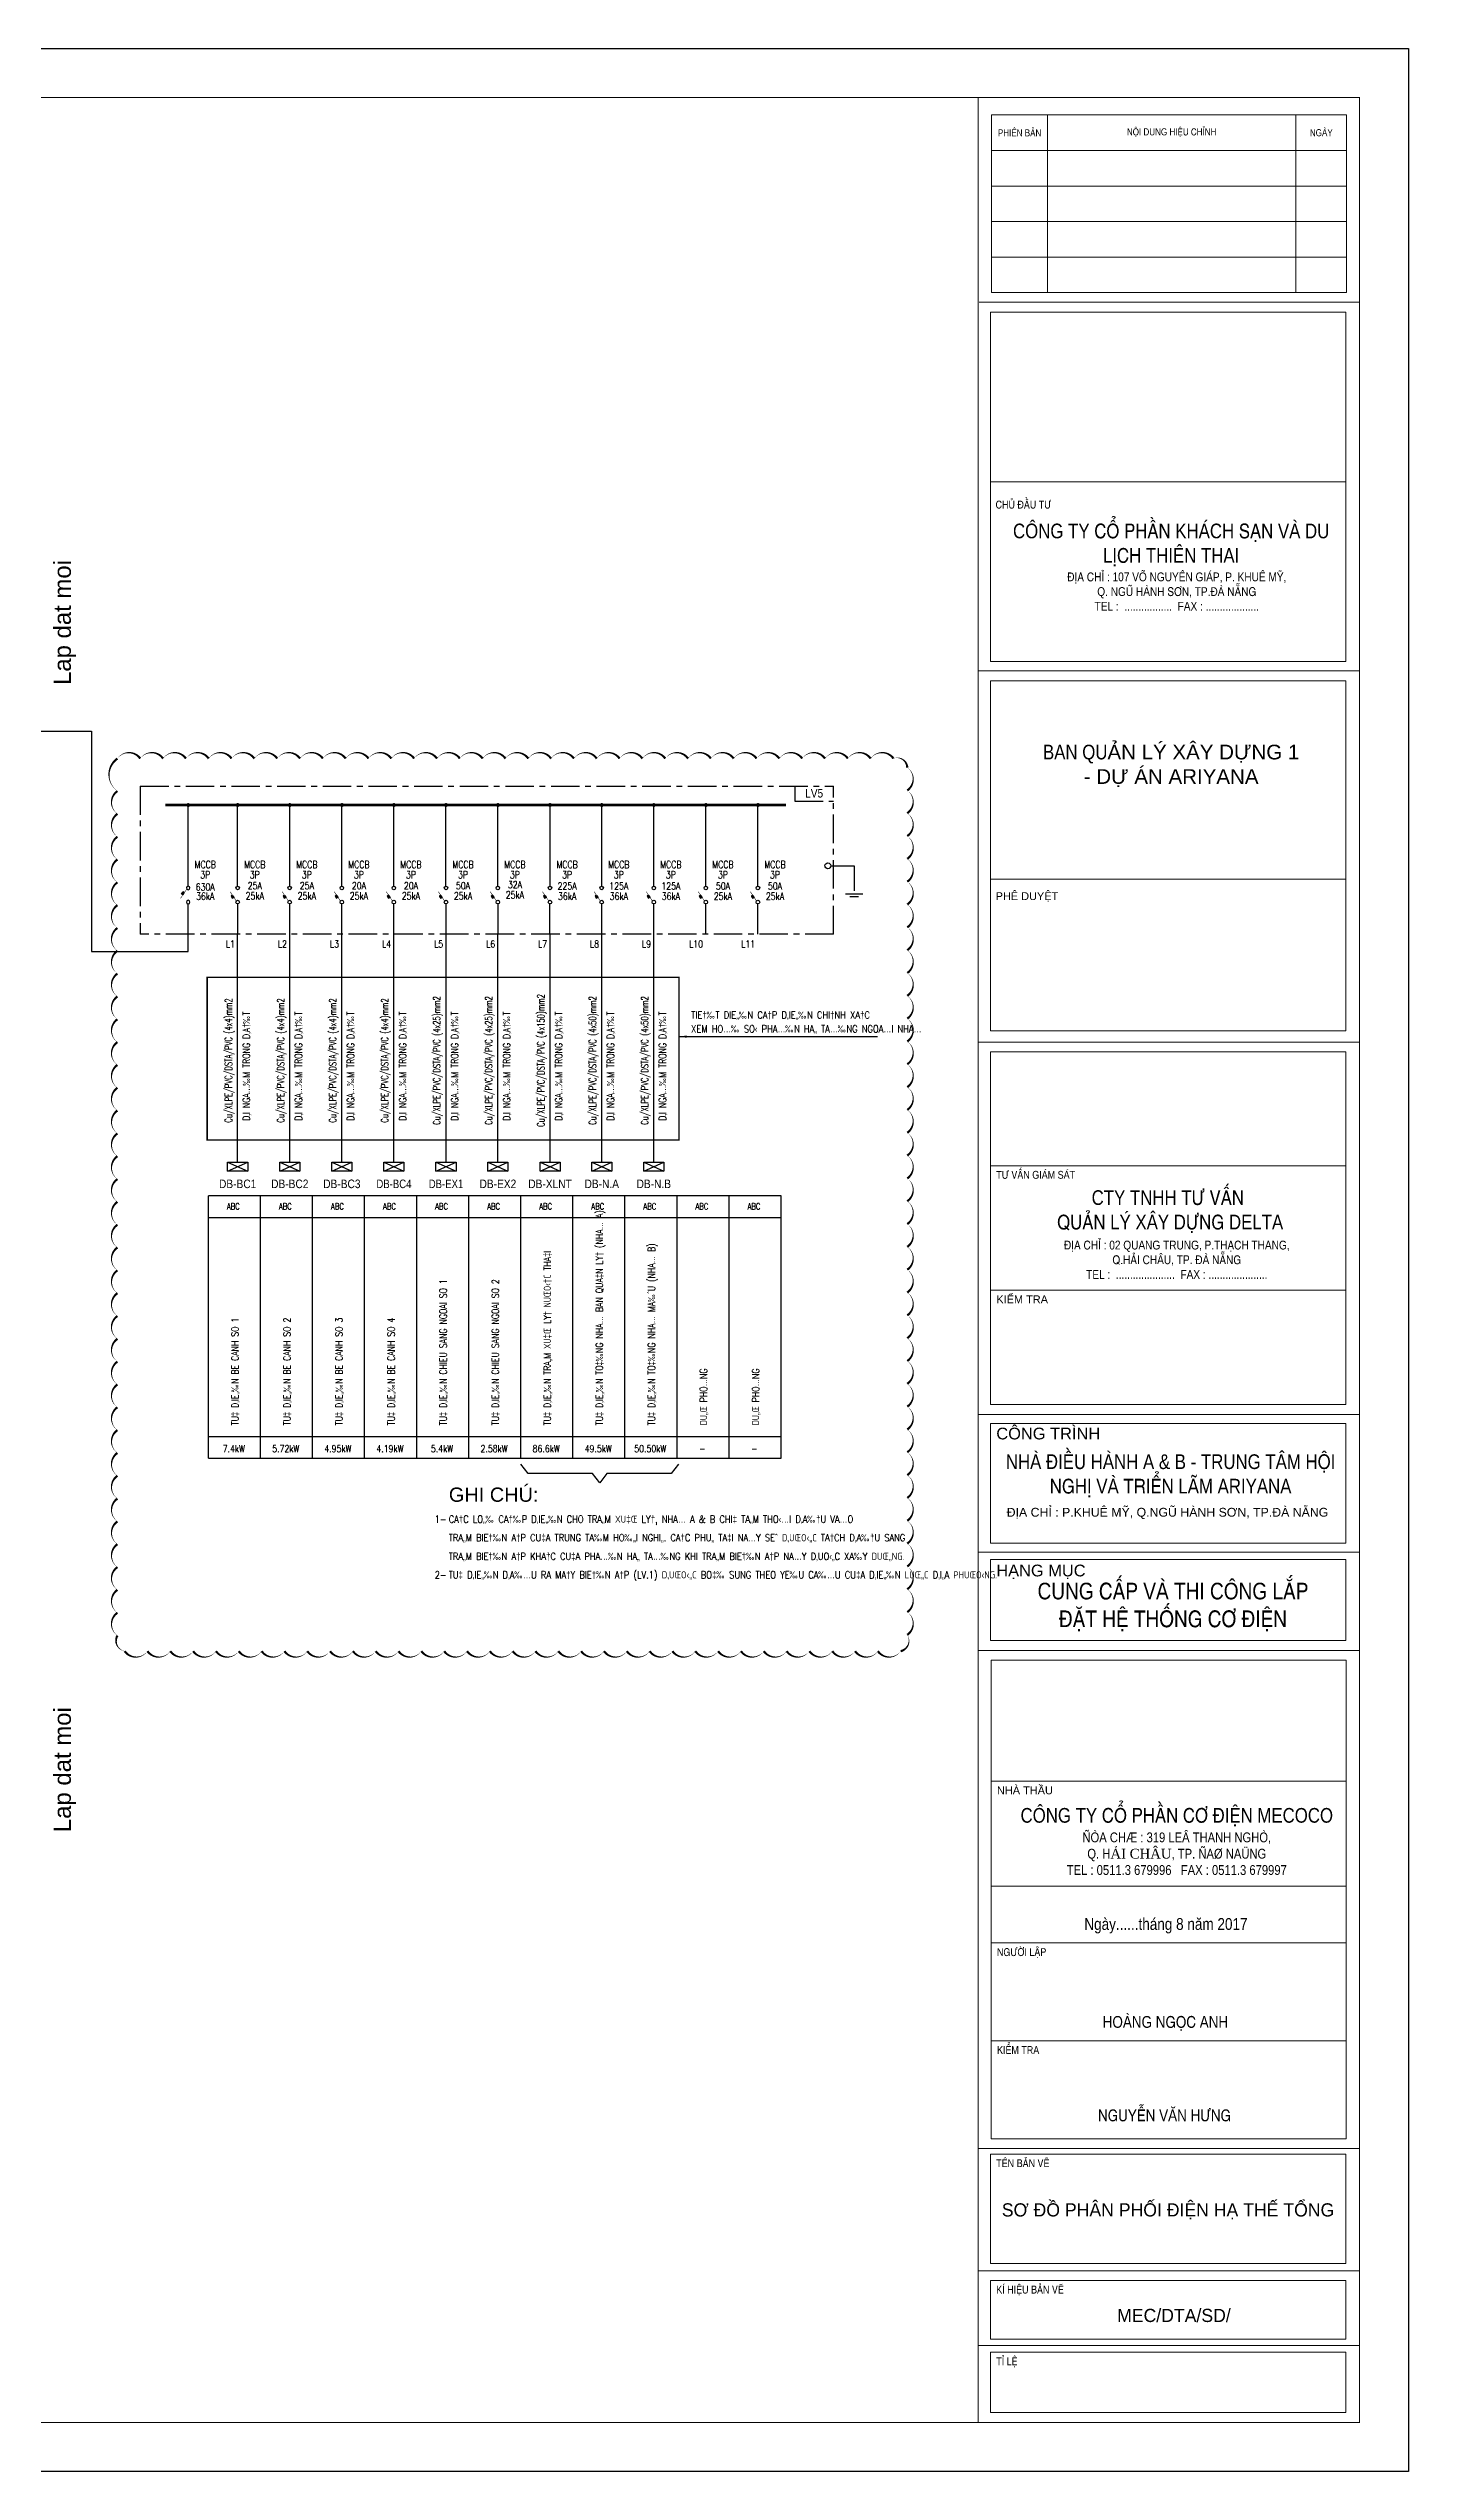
# Model space of a CAD drawing. Extents: x 268803 to 387487, y 137616 to 222547.
# Drawn here: x 339819 to 387487, y 137616 to 222547 of the extents above; entities that cross this region are included whole.
import ezdxf
from ezdxf.enums import TextEntityAlignment as Align

# ---------------------------------------------------------------- set-up
doc = ezdxf.new("R2010")
doc.units = 0
doc.header["$LTSCALE"] = 800
doc.header["$MEASUREMENT"] = 0
doc.linetypes.add('CENTER', pattern=[2, 1.25, -0.25, 0.25, -0.25])
doc.linetypes.add('DASHED', pattern=[0.75, 0.5, -0.25])
doc.layers.get('Defpoints').update_dxf_attribs({"color": 1})
for name, color, linetype in [('0-----Dia-Line', 4, 'Continuous'), ('0-----Dia-Text', 3, 'Continuous'), ('0-----E-equip', 2, 'Continuous'), ('0-----E-LINE', 4, 'Continuous'), ('0-----E-text', 3, 'Continuous'), ('1. cot cao do', 6, 'TN-D300'), ('E-Revision', 30, 'Continuous'), ('TBD', 2, 'Continuous'), ('TEXT', 7, 'Continuous')]:
    doc.layers.add(name, color=color, linetype=linetype)
for name, color, linetype, lineweight in [('0---TBD', 2, 'Continuous', 30), ('0-CON', 7, 'Continuous', 0), ('Escutcheondoor', 2, 'CENTER', 15)]:
    doc.layers.add(name, color=color, linetype=linetype, lineweight=lineweight)
doc.styles.add('AVANTH', font='VHAVAN.TTF')
doc.styles.add('KHUNG TEN', font='VHELVCN.TTF')
doc.styles.add('ROMANS1', font='ROMANS1.shx', dxfattribs={"width": 0.7})
doc.styles.get("Standard").update_dxf_attribs({"font": 'arial.ttf'})
doc.styles.add('TEXT1', font='VHARIAL_1.TTF', dxfattribs={"width": 0.85, "height": 200})
doc.styles.add('TTILEBLOCK1', font='VHELVEN.TTF')
doc.styles.add('TXT', font='txt.shx', dxfattribs={"width": 0.5})
doc.styles.add('VNARIAL', font='VHTIME.TTF')
doc.styles.add('VNROMANS', font='vncc-sim.shx', dxfattribs={"width": 0.6, "bigfont": 'vns.shx'})
doc.linetypes.add('TN-D300', pattern='A,10,-0.64,["TN-D300",TXT,S=0.8,R=0,X=-0.1,Y=-0.4],-5.5', length=16.14)
doc.dimstyles.new('D2', dxfattribs={"dimtxt": 250, "dimasz": 120, "dimexe": 100, "dimexo": 0, "dimgap": 100, "dimtad": 1, "dimdec": 0, "dimzin": 0, "dimdsep": 46, "dimtxsty": 'VNROMANS', "dimsah": 1, "dimcen": 0.09, "dimdle": 180, "dimclrd": 1, "dimclre": 1, "dimclrt": 7, "dimadec": 0, "dimazin": 0, "dimtfac": 1, "dimtdec": 0, "dimtix": 1, "dimtmove": 2, "dimatfit": 3, "dimfxl": 1, "dimtolj": 1, "dimtzin": 0, "dimarcsym": 0})

# ---------------------------------------------------------------- blocks, each defined once
blk = doc.blocks.new('*X3')
at = {"color": 0}
for p, q in [((153.2, 352.1), (154.9, 353.8)), ((153.3, 352), (155, 353.7)), ((153.4, 351.9), (155.1, 353.6)), ((153.5, 351.8), (155.2, 353.6)), ((153.6, 352.6), (154.8, 353.9)), ((153.6, 351.8), (155.3, 353.5)), ((153.7, 351.7), (155.4, 353.4)), ((153.8, 351.6), (155.6, 353.4)), ((153.9, 351.6), (155.7, 353.3)), ((154, 353.2), (154.7, 353.9)), ((154, 351.5), (155.8, 353.2)), ((154.1, 351.4), (155.8, 353.1)), ((154.2, 351.3), (155.5, 352.6)), ((154.3, 353.7), (154.6, 354)), ((154.3, 351.3), (155.1, 352)), ((154.4, 351.2), (154.8, 351.5))]:
    blk.add_line(p, q, dxfattribs=at)
blk = doc.blocks.new('N')
at = {"layer": '0---TBD'}
for p, q in [((413, -290), (468, -370)), ((468, -370), (589, -288)), ((531, -211), (586, -291))]:
    blk.add_line(p, q, dxfattribs=at)
at = {"layer": '0---TBD', "const_width": 29.4}
blk.add_lwpolyline([(210, -430), (743, -72)], dxfattribs=at)
at = {"layer": '0---TBD'}
for centre in [(0, 0), (800, 0)]:
    blk.add_circle(centre, 100, dxfattribs=at)
at = {"layer": '0---TBD', "xscale": 58.7430489610308, "yscale": 58.7430489610308, "zscale": 58.7430489610308, "rotation": 337.8096984042047}
blk.add_blockref('*X3', (-15728, -16042), dxfattribs=at)
blk = doc.blocks.new('p5')
at = {"layer": 'TBD'}
for p, q in [((-400, 175), (400, -175)), ((-400, 175), (400, 175)), ((-400, -175), (400, 175)), ((-400, -175), (-400, 175)), ((400, 175), (400, -175)), ((400, -175), (-400, -175))]:
    blk.add_line(p, q, dxfattribs=at)
blk = doc.blocks.new('A$C16AB3A3D')
at = {"layer": '0-CON'}
for p, q in [((-5276, -29100), (-5276, -600)), ((-5276, -721), (-5276, -29100)), ((-5276, -29100), (-5276, -722)), ((-5111, -815), (-5111, -2993)), ((-5111, -815), (-758, -815)), ((-4426, -815), (-4426, -2993)), ((-1381, -815), (-1381, -2993)), ((-758, -815), (-758, -2993)), ((-600, -600), (-600, -29100)), ((-5111, -1250), (-758, -1250)), ((-5111, -1686), (-758, -1686)), ((-5111, -2122), (-758, -2122)), ((-5111, -2557), (-758, -2557)), ((-5263, -3111), (-596, -3111)), ((-5111, -2993), (-758, -2993)), ((-5111, -2993), (-758, -2993)), ((-5124, -4715), (-5124, -7512)), ((-770, -7512), (-770, -4715)), ((-5276, -7629), (-609, -7629)), ((-5124, -7512), (-770, -7512)), ((-5124, -9233), (-5124, -10488)), ((-5124, -9233), (-5124, -12040)), ((-770, -9233), (-770, -12040)), ((-5124, -12040), (-770, -12040)), ((-5276, -12180), (-609, -12180)), ((-5124, -13694), (-770, -13694)), ((-5124, -13694), (-5124, -15070)), ((-770, -13694), (-770, -15070)), ((-5124, -15070), (-5124, -16623)), ((-770, -15070), (-770, -16623)), ((-5124, -15221), (-770, -15221)), ((-5124, -15221), (-770, -15221)), ((-5124, -16623), (-770, -16623)), ((-5276, -16743), (-609, -16743)), ((-5124, -16852), (-770, -16852)), ((-5124, -16852), (-5124, -18321)), ((-770, -16852), (-770, -18321)), ((-5124, -18321), (-770, -18321)), ((-5276, -18429), (-609, -18429)), ((-5124, -18519), (-770, -18519)), ((-5124, -18519), (-5124, -19515)), ((-770, -18519), (-770, -19515)), ((-5124, -19515), (-770, -19515)), ((-5276, -19635), (-600, -19635)), ((-5276, -19635), (-609, -19635)), ((-5115, -21239), (-5115, -22656)), ((-5115, -21239), (-762, -21239)), ((-762, -21239), (-762, -22656)), ((-5115, -22526), (-762, -22526)), ((-5115, -22656), (-5115, -25620)), ((-762, -22656), (-762, -25620)), ((-5115, -23221), (-762, -23221)), ((-5115, -24420), (-762, -24420)), ((-5276, -25740), (-609, -25740)), ((-5124, -25809), (-5124, -27150)), ((-5124, -25809), (-770, -25809)), ((-5115, -25620), (-762, -25620)), ((-770, -25809), (-770, -27150)), ((-5276, -27238), (-609, -27238)), ((-5124, -27150), (-770, -27150)), ((-5124, -27358), (-770, -27358)), ((-5124, -27358), (-5124, -28077)), ((-770, -27358), (-770, -28077)), ((-5124, -27813), (-5124, -28077)), ((-770, -27813), (-770, -28077)), ((-5276, -28156), (-600, -28156)), ((-5124, -28077), (-770, -28077)), ((-5124, -28237), (-5124, -28975)), ((-5124, -28237), (-770, -28237)), ((-770, -28237), (-770, -28975)), ((-5124, -28975), (-770, -28975))]:
    blk.add_line(p, q, dxfattribs=at)
at = {"layer": '0-CON', "const_width": 12}
blk.add_lwpolyline([(-40184, -600), (-600, -600), (-600, -29100), (-40184, -29100)], close=True, dxfattribs=at)
at = {"layer": '0-CON'}
for points in [[(-5124, -3231), (-770, -3231), (-770, -5312), (-5124, -5312)], [(-5124, -7749), (-770, -7749), (-770, -10181), (-5124, -10181)], [(-5124, -12300), (-770, -12300), (-770, -13694), (-5124, -13694)], [(-5115, -19755), (-762, -19755), (-762, -21239), (-5115, -21239)]]:
    blk.add_lwpolyline(points, close=True, dxfattribs=at)
at = {"layer": 'Defpoints', "color": 1}
blk.add_lwpolyline([(-41503, 0), (0, 0), (0, -29700), (-41503, -29700)], close=True, dxfattribs=at)
at = {"layer": 'TEXT', "style": 'KHUNG TEN'}
blk.add_text('Ngaøy......thaùng 8 naêm 2017', height=144.71, dxfattribs=at).set_placement((-3973, -23061))
at = {"layer": 'TEXT', "linetype": 'Continuous', "style": 'TTILEBLOCK1'}
for s, insert, char_height, width, attachment_point in [('{\\fVNI-Helve-Condense|b0|i0|c0|p2;PHIEÂN BAÛN}', (-4767, -1034), 86.37, 3109.4, 5), ('{\\fVNI-Helve-Condense|b0|i0|c0|p2;NOÄI DUNG HIEÄU CHÆNH}', (-2903, -1033), 86.37, 3109.4, 5), ('{\\fVNI-Helve-Condense|b0|i0|c0|p2;NGAØY}', (-1069, -1033), 86.37, 3109.4, 5), ('{\\fVNI-Helve-Condense|b0|i0|c0|p2;CHUÛ ÑAÀU TÖ}', (-5061, -5543), 95.96, 3496.2, 1), ('{\\fVNI-Helve-Condense|b0|i0|c0|p2;COÂNG TY COÅ PHAÀN KHAÙCH SAÏN VAØ DU LÒCH THIEÂN THAI}', (-2909, -5824), 179.93, 3880.69, 2), ('{\\fVNI-Helve-Condense|b0|i0|c0|p2;ÑÒA CHÆ : 107 VOÕ NGUYEÂN GIAÙP, P. KHUEÂ MYÕ, \\PQ. NGUÕ HAØNH SÔN, TP.ÑAØ NAÜNG\\PTEL :  .................  FAX : ...................}', (-2840, -6423), 107.96, 5652.82, 2), ('{\\fVNI-Helve-Condense|b0|i0|c0|p2;BAN QU\\fArial|b0|i0|c0|p34;ẢN LÝ XÂY DỰNG 1\\P- DỰ ÁN ARIYANA}', (-2909, -8534), 179.93, 3880.69, 2), ('PHEÂ DUYEÄT', (-5060, -10342), 95.96, 3496.2, 1), ('{\\fVNI-Helve-Condense|b0|i0|c0|p2;TÖ VAÁN GIAÙM SAÙT}', (-5052, -13758), 95.96, 3496.2, 1), ('{\\fVNI-Helve-Condense|b0|i0|c0|p2;CTY TNHH TÖ VAÁN\\P QUAÛN LYÙ XAÂY DÖÏNG DELTA}', (-2950, -13995), 179.93, 3715.67, 2), ('{\\fVNI-Helve-Condense|b0|i0|c0|p2;ÑÒA CHÆ : 02 QUANG TRUNG, P.THAÏCH THANG, \\PQ.HAÛI CHAÂU, TP. ÑAØ NAÜNG \\PTEL :  .....................  FAX : .....................}', (-2840, -14613), 107.96, 5652.82, 2), ('KIEÅM TRA', (-5052, -15284), 96, 3496.2, 1), ('COÂNG TRÌNH', (-5052, -16905), 143.94, 5244.31, 1), ('{\\fVNI-Helve-Condense|b0|i0|c0|p2;NHAØ ÑIEÀU HAØNH A & B - TRUNG TAÂM HOÄI NGHÒ VAØ TRIEÅN LAÕM ARIYANA}', (-2916, -17232), 179.927, 4118.91, 2), ('ÑÒA CHÆ : P.KHUEÂ MYÕ, Q.NGUÕ HAØNH SÔN, TP.ÑAØ NAÜNG', (-2954, -17888), 107.96, 5652.82, 2), ('HAÏNG MUÏC', (-5052, -18584), 143.9, 5244.31, 1), ('{\\fVNI-Helve-Condense|b0|i0|c0|p2;CUNG CAÁP VAØ THI COÂNG LAÉP ÑAËT HEÄ THOÁNG CÔ ÑIEÄN}', (-2887, -18806), 203.92, 3742.15, 2), ('NHAØ THAÀU', (-5044, -21303), 96, 3496.2, 1), ('{\\fVNI-Helve-Condense|b0|i0|c0|p2;COÂNG TY COÅ PHAÀN CÔ ÑIEÄN MECOCO}', (-2840, -21567), 179.93, 4118.91, 2), ('{\\fVNI-Helve-Condense|b0|i0|c0|p2;\\H0.99997x;ÑÒA CHÆ : 319 LEÂ THANH NGHÒ,\\PQ. H\\fTimes New Roman|b0|i0|c0|p18;ẢI CHÂU\\fVNI-Helve-Condense|b0|i0|c0|p2;, TP. ÑAØ NAÜNG \\PTEL : 0511.3 679996   FAX : 0511.3 679997}', (-2840, -21867), 119.95, 3622.58, 2), ('{\\fVNI-Helve-Condense|b0|i0|c0|p2;NGÖÔØI LAÄP}', (-5044, -23285), 95.96, 3496.2, 1), ('{\\fVNI-Helve-Condense|b0|i0|c0|p2;KIEÅM TRA}', (-5044, -24485), 95.96, 3496.2, 1), ('{\\fVNI-Helve-Condense|b0|i0|c0|p2;TEÂN BAÛN VEÕ}', (-5053, -25873), 95.96, 3496.2, 1), ('{\\fVNI-Helve-Condense|b0|i0|c0|p2;KÍ HIEÄU BAÛN VEÕ}', (-5053, -27422), 95.96, 3496.2, 1), ('{\\fVNI-Helve-Condense|b0|i0|c0|p2;TÆ LEÄ}', (-5053, -28302), 95.96, 3496.2, 1)]:
    blk.add_mtext(s, dxfattribs=dict(at, insert=insert, char_height=char_height, width=width, attachment_point=attachment_point))
at = {"layer": 'TEXT', "linetype": 'Continuous', "char_height": 143.94, "width": 5244.31, "attachment_point": 1}
for s, insert in [('{\\fVNI-Helve-Condense|b0|i0|c0|p2;HOAØNG NGOÏC ANH}', (-3748, -24117)), ('{\\fVNI-Helve-Condense|b0|i0|c0|p2;NGUYEÃN VAÊN HÖNG}', (-3805, -25262))]:
    blk.add_mtext(s, dxfattribs=dict(at, insert=insert))
blk = doc.blocks.new('KT MEC')
at = {"layer": '1. cot cao do', "linetype": 'Continuous', "ltscale": 2, "xscale": 0.01, "yscale": 0.01, "zscale": 0.01}
blk.add_blockref('A$C16AB3A3D', (415.03, 297), dxfattribs=at)

msp = doc.modelspace()

# ---------------------------------------------------------------- linework, layer by layer
at = {"color": 1, "linetype": 'CENTER'}
for p, q in [((343032, 196685), (367337, 196685)), ((343032, 196685), (343032, 191498)), ((367337, 191498), (367337, 196685)), ((367337, 191498), (343032, 191498))]:
    msp.add_line(p, q, dxfattribs=at)
at = {"color": 2}
for p, q in [((365500, 182333), (345427, 182333)), ((345427, 173132), (365500, 173132))]:
    msp.add_line(p, q, dxfattribs=at)
for p, q in [((345427, 181568), (365500, 181568)), ((345427, 173898), (365500, 173898))]:
    msp.add_line(p, q)
at = {"color": 1, "linetype": 'CENTER'}
msp.add_lwpolyline([(365973, 196685), (365973, 196167), (367337, 196167)], dxfattribs=at)
for points in [[(345427, 173132), (345427, 182333)], [(347251, 173132), (347251, 182333)], [(349076, 173132), (349076, 182333)], [(350901, 173132), (350901, 182333)], [(352726, 173132), (352726, 182333)], [(354551, 173132), (354551, 182333)], [(356376, 173132), (356376, 182333)], [(358200, 173132), (358200, 182333)], [(360025, 173132), (360025, 182333)], [(361850, 173132), (361850, 182333)], [(363675, 173132), (363675, 182333)]]:
    msp.add_lwpolyline(points)
at = {"color": 2}
for points in [[(345427, 173132), (345427, 182333)], [(365500, 173132), (365500, 182333)]]:
    msp.add_lwpolyline(points, dxfattribs=at)
at = {"layer": '0-----Dia-Line'}
for p, q in [((344715, 193185), (344715, 196029)), ((346448, 193185), (346448, 196029)), ((348275, 193185), (348275, 196029)), ((350100, 193185), (350100, 196029)), ((351925, 193185), (351925, 196029)), ((353750, 193185), (353750, 196029)), ((355569, 193185), (355569, 196029)), ((357397, 193185), (357397, 196029)), ((359210, 193185), (359210, 196029)), ((361035, 193185), (361035, 196029)), ((362860, 193185), (362860, 196029)), ((364684, 193185), (364684, 196029)), ((344715, 190898), (344715, 192565)), ((346452, 191498), (346452, 192564)), ((348277, 191498), (348277, 192564)), ((350102, 191498), (350102, 192564)), ((351927, 191498), (351927, 192564)), ((353752, 191498), (353752, 192564)), ((355576, 191498), (355576, 192564)), ((357395, 191498), (357395, 192564)), ((359212, 191498), (359212, 192564)), ((361036, 191498), (361036, 192564)), ((362861, 191498), (362861, 192564)), ((364686, 191498), (364686, 192564)), ((346450, 183507), (346450, 191498)), ((348277, 183507), (348277, 191498)), ((350102, 183507), (350102, 191498)), ((351927, 183507), (351927, 191498)), ((353752, 183507), (353752, 191498)), ((355571, 183507), (355571, 191498)), ((357399, 183507), (357399, 191498)), ((359212, 183507), (359212, 191498)), ((361036, 183507), (361036, 191498))]:
    msp.add_line(p, q, dxfattribs=at)
msp.add_lwpolyline([(306310, 196029), (306310, 198622), (341325, 198617), (341325, 190898), (344715, 190898)], dxfattribs=at)
at = {"layer": '0-----Dia-Line', "color": 2, "const_width": 100}
msp.add_lwpolyline([(365670, 196029), (343910, 196029)], dxfattribs=at)
at = {"layer": '0-----E-equip', "color": 3}
for p, q in [((367750, 192922), (368356, 192922)), ((367901, 192826), (368204, 192826))]:
    msp.add_line(p, q, dxfattribs=at)
at = {"layer": '0-----E-LINE', "color": 2}
for p, q in [((367239, 193901), (368053, 193901)), ((368053, 193901), (368053, 193017))]:
    msp.add_line(p, q, dxfattribs=at)
at = {"layer": '0-----E-LINE', "const_width": 68.9}
for points in [[(344682, 196029, -1), (344751, 196029, -1)], [(346414, 196029, -1), (346483, 196029, -1)], [(348241, 196029, -1), (348310, 196029, -1)], [(350072, 196029, -1), (350140, 196029, -1)], [(351892, 196029, -1), (351961, 196029, -1)], [(353717, 196029, -1), (353786, 196029, -1)], [(355536, 196029, -1), (355605, 196029, -1)], [(357363, 196029, -1), (357432, 196029, -1)], [(359177, 196029, -1), (359246, 196029, -1)], [(361002, 196029, -1), (361071, 196029, -1)], [(362826, 196029, -1), (362895, 196029, -1)], [(364651, 196029, -1), (364720, 196029, -1)]]:
    msp.add_lwpolyline(points, format="xyb", close=True, dxfattribs=at)
at = {"layer": '0-----E-LINE', "color": 2}
msp.add_circle((367137, 193900), 102, dxfattribs=at)
at = {"layer": '0-----E-text', "color": 6}
msp.add_lwpolyline([(361902, 172921), (361648, 172598), (359394, 172598), (359140, 172275), (358886, 172598), (356633, 172598), (356379, 172921)], dxfattribs=at)
at = {"layer": 'E-Revision'}
msp.add_lwpolyline([(342236, 197658, 0, 80, -0.520567), (343036, 197658, 0, 80, -0.520567), (343836, 197658, 0, 80, -0.520567), (344636, 197658, 0, 80, -0.520567), (345436, 197658, 0, 80, -0.520567), (346236, 197658, 0, 80, -0.520567), (347036, 197658, 0, 80, -0.520567), (347836, 197658, 0, 80, -0.520567), (348636, 197658, 0, 80, -0.520567), (349436, 197658, 0, 80, -0.520567), (350236, 197658, 0, 80, -0.520567), (351036, 197658, 0, 80, -0.520567), (351836, 197658, 0, 80, -0.520567), (352636, 197658, 0, 80, -0.520567), (353436, 197658, 0, 80, -0.520567), (354236, 197658, 0, 80, -0.520567), (355036, 197658, 0, 80, -0.520567), (355836, 197658, 0, 80, -0.520567), (356636, 197658, 0, 80, -0.520567), (357436, 197658, 0, 80, -0.520567), (358236, 197658, 0, 80, -0.520567), (359036, 197658, 0, 80, -0.520567), (359836, 197658, 0, 80, -0.520567), (360636, 197658, 0, 80, -0.520567), (361436, 197658, 0, 80, -0.520567), (362236, 197658, 0, 80, -0.520567), (363036, 197658, 0, 80, -0.520567), (363836, 197658, 0, 80, -0.520567), (364636, 197658, 0, 80, -0.520567), (365436, 197658, 0, 80, -0.520567), (366236, 197658, 0, 80, -0.520567), (367036, 197658, 0, 80, -0.520567), (367836, 197658, 0, 80, -0.520567), (368636, 197658, 0, 80, -0.520567), (369436, 197658, 0, 80, -0.520567), (369919, 197342, 0, 80, -0.520567), (369919, 196542, 0, 80, -0.520567), (369919, 195742, 0, 80, -0.520567), (369919, 194942, 0, 80, -0.520567), (369919, 194142, 0, 80, -0.520567), (369919, 193342, 0, 80, -0.520567), (369919, 192542, 0, 80, -0.520567), (369919, 191742, 0, 80, -0.520567), (369919, 190942, 0, 80, -0.520567), (369919, 190142, 0, 80, -0.520567), (369919, 189342, 0, 80, -0.520567), (369919, 188542, 0, 80, -0.520567), (369919, 187742, 0, 80, -0.520567), (369919, 186942, 0, 80, -0.520567), (369919, 186142, 0, 80, -0.520567), (369919, 185342, 0, 80, -0.520567), (369919, 184542, 0, 80, -0.520567), (369919, 183742, 0, 80, -0.520567), (369919, 182942, 0, 80, -0.520567), (369919, 182142, 0, 80, -0.520567), (369919, 181342, 0, 80, -0.520567), (369919, 180542, 0, 80, -0.520567), (369919, 179742, 0, 80, -0.520567), (369919, 178942, 0, 80, -0.520567), (369919, 178142, 0, 80, -0.520567), (369919, 177342, 0, 80, -0.520567), (369919, 176542, 0, 80, -0.520567), (369919, 175742, 0, 80, -0.520567), (369919, 174942, 0, 80, -0.520567), (369919, 174142, 0, 80, -0.520567), (369919, 173342, 0, 80, -0.520567), (369919, 172542, 0, 80, -0.520567), (369919, 171742, 0, 80, -0.520567), (369919, 170942, 0, 80, -0.520567), (369919, 170142, 0, 80, -0.520567), (369919, 169342, 0, 80, -0.520567), (369919, 168542, 0, 80, -0.520567), (369919, 167742, 0, 80, -0.520567), (369919, 166942, 0, 80, -0.520567), (369689, 166372, 0, 80, -0.520567), (368889, 166372, 0, 80, -0.520567), (368089, 166372, 0, 80, -0.520567), (367289, 166372, 0, 80, -0.520567), (366489, 166372, 0, 80, -0.520567), (365689, 166372, 0, 80, -0.520567), (364889, 166372, 0, 80, -0.520567), (364089, 166372, 0, 80, -0.520567), (363289, 166372, 0, 80, -0.520567), (362489, 166372, 0, 80, -0.520567), (361689, 166372, 0, 80, -0.520567), (360889, 166372, 0, 80, -0.520567), (360089, 166372, 0, 80, -0.520567), (359289, 166372, 0, 80, -0.520567), (358489, 166372, 0, 80, -0.520567), (357689, 166372, 0, 80, -0.520567), (356889, 166372, 0, 80, -0.520567), (356089, 166372, 0, 80, -0.520567), (355289, 166372, 0, 80, -0.520567), (354489, 166372, 0, 80, -0.520567), (353689, 166372, 0, 80, -0.520567), (352889, 166372, 0, 80, -0.520567), (352089, 166372, 0, 80, -0.520567), (351289, 166372, 0, 80, -0.520567), (350489, 166372, 0, 80, -0.520567), (349689, 166372, 0, 80, -0.520567), (348889, 166372, 0, 80, -0.520567), (348089, 166372, 0, 80, -0.520567), (347289, 166372, 0, 80, -0.520567), (346489, 166372, 0, 80, -0.520567), (345689, 166372, 0, 80, -0.520567), (344889, 166372, 0, 80, -0.520567), (344089, 166372, 0, 80, -0.520567), (343289, 166372, 0, 80, -0.520567), (342489, 166372, 0, 80, -0.520567), (342236, 166919, 0, 80, -0.520567), (342236, 167719, 0, 80, -0.520567), (342236, 168519, 0, 80, -0.520567), (342236, 169319, 0, 80, -0.520567), (342236, 170119, 0, 80, -0.520567), (342236, 170919, 0, 80, -0.520567), (342236, 171719, 0, 80, -0.520567), (342236, 172519, 0, 80, -0.520567), (342236, 173319, 0, 80, -0.520567), (342236, 174119, 0, 80, -0.520567), (342236, 174919, 0, 80, -0.520567), (342236, 175719, 0, 80, -0.520567), (342236, 176519, 0, 80, -0.520567), (342236, 177319, 0, 80, -0.520567), (342236, 178119, 0, 80, -0.520567), (342236, 178919, 0, 80, -0.520567), (342236, 179719, 0, 80, -0.520567), (342236, 180519, 0, 80, -0.520567), (342236, 181319, 0, 80, -0.520567), (342236, 182119, 0, 80, -0.520567), (342236, 182919, 0, 80, -0.520567), (342236, 183719, 0, 80, -0.520567), (342236, 184519, 0, 80, -0.520567), (342236, 185319, 0, 80, -0.520567), (342236, 186119, 0, 80, -0.520567), (342236, 186919, 0, 80, -0.520567), (342236, 187719, 0, 80, -0.520567), (342236, 188519, 0, 80, -0.520567), (342236, 189319, 0, 80, -0.520567), (342236, 190119, 0, 80, -0.520567), (342236, 190919, 0, 80, -0.520567), (342236, 191719, 0, 80, -0.520567), (342236, 192519, 0, 80, -0.520567), (342236, 193319, 0, 80, -0.520567), (342236, 194119, 0, 80, -0.520567), (342236, 194919, 0, 80, -0.520567), (342236, 195719, 0, 80, -0.520567), (342236, 196519, 0, 80, -0.520567)], format="xyseb", close=True, dxfattribs=at)
at = {"layer": 'E-Revision', "linetype": 'DASHED', "const_width": 50}
msp.add_lwpolyline([(345380, 189988), (361915, 189988), (361915, 184289), (345380, 184289)], close=True, dxfattribs=at)

# ---------------------------------------------------------------- block references
at = {"layer": '0-----E-equip', "yscale": 0.6198499998863554, "rotation": 270}
for p, xscale, zscale in [((344715, 192627), -0.6198499998863554, 0.6198500000024474), ((346450, 193123), 0.6198499998863554, 0.6198499998863554), ((348275, 193123), 0.6198499998863554, 0.6198499998863554), ((350100, 193123), 0.6198499998863554, 0.6198499998863554), ((351924, 193123), 0.6198499998863554, 0.6198499998863554), ((353749, 193123), 0.6198499998863554, 0.6198499998863554), ((355568, 193123), 0.6198499998863554, 0.6198499998863554), ((357399, 193123), 0.6198499998863554, 0.6198499998863554), ((359209, 193123), 0.6198499998863554, 0.6198499998863554), ((361034, 193123), 0.6198499998863554, 0.6198499998863554), ((362859, 193123), 0.6198499998863554, 0.6198499998863554), ((364684, 193123), 0.6198499998863554, 0.6198499998863554)]:
    msp.add_blockref('N', p, dxfattribs=dict(at, xscale=xscale, zscale=zscale))
at = {"layer": '0-----E-equip', "xscale": 0.8800000000046566, "yscale": 0.8800000000046566, "zscale": 0.8800000000046566}
for p in [(346450, 183353), (348277, 183353), (350102, 183353), (351927, 183353), (353752, 183353), (355571, 183353), (357399, 183353), (359212, 183353), (361036, 183353)]:
    msp.add_blockref('p5', p, dxfattribs=at)
at = {"layer": '1. cot cao do', "linetype": 'Continuous', "xscale": 285.963274436041, "yscale": 285.963274436041, "zscale": 285.963274436041}
msp.add_blockref('KT MEC', (268803, 137616), dxfattribs=at)

# ---------------------------------------------------------------- texts
at = {"layer": '0-----Dia-Text', "linetype": 'DASHED', "style": 'ROMANS1', "width": 0.8}
for s, p in [('MCCB', (345315, 193819)), ('3P', (345315, 193459)), ('MCCB', (347050, 193819)), ('3P', (347050, 193459)), ('MCCB', (348875, 193819)), ('3P', (348875, 193459)), ('MCCB', (350700, 193819)), ('3P', (350700, 193459)), ('MCCB', (352524, 193819)), ('3P', (352524, 193459)), ('MCCB', (354349, 193819)), ('3P', (354349, 193459)), ('MCCB', (356168, 193819)), ('3P', (356168, 193459)), ('MCCB', (357997, 193819)), ('3P', (357997, 193459)), ('MCCB', (359809, 193819)), ('3P', (359809, 193459)), ('MCCB', (361634, 193819)), ('3P', (361634, 193459)), ('MCCB', (363459, 193819)), ('3P', (363459, 193459)), ('MCCB', (365284, 193819)), ('3P', (365284, 193459)), ('630A', (345315, 193034)), ('36kA', (345315, 192708)), ('25kA', (347050, 192720)), ('25A', (347050, 193080)), ('25kA', (348875, 192720)), ('25A', (348875, 193080)), ('25kA', (350700, 192720)), ('20A', (350700, 193080)), ('25kA', (352524, 192720)), ('20A', (352524, 193080)), ('25kA', (354349, 192720)), ('50A', (354349, 193080)), ('25kA', (356168, 192755)), ('32A', (356168, 193115)), ('225A', (357997, 193068)), ('36kA', (357997, 192708)), ('36kA', (359809, 192708)), ('125A', (359809, 193068)), ('36kA', (361634, 192708)), ('125A', (361634, 193068)), ('25kA', (363459, 192708)), ('50A', (363459, 193068)), ('25kA', (365284, 192708)), ('50A', (365284, 193068))]:
    msp.add_text(s, height=250, dxfattribs=at).set_placement(p, align=Align.CENTER)
for s, p in [('L1', (346352, 191030)), ('L2', (348177, 191030)), ('L3', (350002, 191030)), ('L4', (351827, 191030)), ('L5', (353652, 191030)), ('L6', (355477, 191030)), ('L7', (357296, 191030)), ('L8', (359116, 191030)), ('L9', (360937, 191030)), ('L10', (362761, 191030)), ('L11', (364586, 191030))]:
    msp.add_text(s, height=250, dxfattribs=at).set_placement(p, align=Align.RIGHT)
at = {"layer": '0-----Dia-Text', "style": 'ROMANS1'}
for s, width, p in [('Cu/XLPE/PVC/DSTA/PVC (4x4)mm2', 0.7, (346252, 187075, -44661)), ('D‚I NGA…‰M TRONG D‚A†‰T', 0.8, (346880, 186874, -44661)), ('Cu/XLPE/PVC/DSTA/PVC (4x4)mm2', 0.7, (348079, 187075, -44661)), ('D‚I NGA…‰M TRONG D‚A†‰T', 0.8, (348707, 186874, -44661)), ('Cu/XLPE/PVC/DSTA/PVC (4x4)mm2', 0.7, (349903, 187075, -44661)), ('D‚I NGA…‰M TRONG D‚A†‰T', 0.8, (350532, 186874, -44661)), ('Cu/XLPE/PVC/DSTA/PVC (4x4)mm2', 0.7, (351728, 187075, -44661)), ('D‚I NGA…‰M TRONG D‚A†‰T', 0.8, (352356, 186874, -44661)), ('Cu/XLPE/PVC/DSTA/PVC (4x25)mm2', 0.7, (353553, 187075, -44661)), ('D‚I NGA…‰M TRONG D‚A†‰T', 0.8, (354181, 186874, -44661)), ('Cu/XLPE/PVC/DSTA/PVC (4x25)mm2', 0.7, (355372, 187075, -44661)), ('D‚I NGA…‰M TRONG D‚A†‰T', 0.8, (356000, 186874, -44661)), ('Cu/XLPE/PVC/DSTA/PVC (4x150)mm2', 0.7, (357201, 187075, -44661)), ('D‚I NGA…‰M TRONG D‚A†‰T', 0.8, (357829, 186874, -44661)), ('Cu/XLPE/PVC/DSTA/PVC (4x50)mm2', 0.7, (359013, 187075, -44661)), ('D‚I NGA…‰M TRONG D‚A†‰T', 0.8, (359641, 186874, -44661)), ('Cu/XLPE/PVC/DSTA/PVC (4x50)mm2', 0.7, (360838, 187075, -44661)), ('D‚I NGA…‰M TRONG D‚A†‰T', 0.8, (361466, 186874, -44661))]:
    msp.add_text(s, height=250, rotation=90, dxfattribs=dict(at, width=width)).set_placement(p, align=Align.CENTER)
at = {"layer": '0-----Dia-Text', "style": 'ROMANS1', "width": 0.8}
for p in [(346071, 181852), (347896, 181852), (349721, 181852), (351545, 181852), (353370, 181852), (355195, 181852), (357020, 181852), (358845, 181852), (360670, 181852), (362494, 181852), (364319, 181852)]:
    msp.add_text('ABC', height=220, dxfattribs=at).set_placement(p)
for s, p in [('TU‡ D‚IE„‰N TO‡‰NG NHA… BAN QUA‡N LY† (NHA… A)', (359253, 174288)), ('TU‡ D‚IE„‰N TRA„M XU‡Œ LY† NUŒO‹†C THA‡I', (357428, 174288)), ('TU‡ D‚IE„‰N TO‡‰NG NHA… MA‰ˆU (NHA… B)', (361078, 174288)), ('TU‡ D‚IE„‰N CHIEU SANG NGOAI SO 1', (353778, 174288)), ('TU‡ D‚IE„‰N CHIEU SANG NGOAI SO 2', (355603, 174288)), ('TU‡ D‚IE„‰N BE CANH SO 1', (346479, 174288)), ('TU‡ D‚IE„‰N BE CANH SO 2', (348304, 174288)), ('TU‡ D‚IE„‰N BE CANH SO 3', (350129, 174288)), ('TU‡ D‚IE„‰N BE CANH SO 4', (351954, 174288)), ('DU„Œ PHO…NG', (362903, 174288)), ('DU„Œ PHO…NG', (364727, 174288))]:
    msp.add_text(s, height=250, rotation=90, dxfattribs=at).set_placement(p)
at = {"layer": '0-----Dia-Text', "linetype": 'DASHED', "style": 'ROMANS1', "width": 0.8}
for s, p in [('7.4kW', (346313, 173466)), ('5.72kW', (348137, 173466)), ('4.95kW', (349962, 173466)), ('4.19kW', (351787, 173466)), ('5.4kW', (353612, 173466)), ('2.58kW', (355437, 173466)), ('-', (362736, 173466)), ('-', (364561, 173466))]:
    msp.add_text(s, height=250, dxfattribs=at).set_placement(p, align=Align.MIDDLE_CENTER)
at = {"layer": '0-----Dia-Text', "color": 2, "linetype": 'DASHED', "style": 'ROMANS1', "width": 0.8}
for s, p in [('86.6kW', (357262, 173466)), ('49.5kW', (359086, 173466)), ('50.50kW', (360911, 173466))]:
    msp.add_text(s, height=250, dxfattribs=at).set_placement(p, align=Align.MIDDLE_CENTER)
at = {"layer": '0-----E-text', "style": 'TEXT1'}
for s, width, p in [('LV5', 0.85, (366655, 196292)), ('DB-BC1', 0.85, (346450, 182601)), ('DB-BC2', 0.85, (348277, 182601)), ('DB-BC3', 0.85, (350102, 182601)), ('DB-BC4', 0.8, (351927, 182601)), ('DB-EX1', 0.8, (353752, 182601)), ('DB-EX2', 0.85, (355571, 182601)), ('DB-XLNT', 0.85, (357399, 182601)), ('DB-N.A', 0.85, (359212, 182601)), ('DB-N.B', 0.85, (361036, 182601))]:
    msp.add_text(s, height=300, dxfattribs=dict(at, width=width)).set_placement(p, align=Align.CENTER)
at = {"layer": '0-----E-text', "style": 'ROMANS1', "width": 0.85}
for s, p in [('TIE†‰T DIE„‰N CA†P D‚IE„‰N CHI†NH XA†C', (362346, 188541)), ('XEM HO…‰ SO‹ PHA…‰N HA„ TA…‰NG NGOA…I NHA…', (362346, 188058))]:
    msp.add_text(s, height=250, dxfattribs=at).set_placement(p)
at = {"layer": '0-----E-text', "color": 6, "style": 'TEXT1'}
msp.add_text('GHI CHó:', height=500, dxfattribs=at).set_placement((353852, 171607))
at = {"layer": '0-----E-text', "color": 6, "style": 'ROMANS1', "width": 0.85}
for s, p in [('1-', (353357, 170872)), ('CA†C LO„‰ CA†‰P D‚IE„‰N CHO TRA„M XU‡Œ LY†, NHA… A & B CHI‡ TA„M THO‹…I D‚A‰†U VA…O', (353848, 170872)), ('TRA„M BIE†‰N A†P CU‡A TRUNG TA‰M HO‰„I NGHI„. CA†C PHU„ TA‡I NA…Y SEˆ D‚UŒO‹„C TA†CH D‚A‰†U SANG', (353848, 170222)), ('2-', (353357, 168921)), ('TRA„M BIE†‰N A†P KHA†C CU‡A PHA…‰N HA„ TA…‰NG KHI TRA„M BIE†‰N A†P NA…Y D‚UO‹„C XA‰Y DUŒ„NG.', (353848, 169571)), ('TU‡ D‚IE„‰N D‚A‰…U RA MA†Y BIE†‰N A†P (LV.1) D‚UŒO‹„C BO‡‰ SUNG THEO YE‰U CA‰…U CU‡A D‚IE„‰N LUŒ„C D‚I„A PHUŒO‹NG.', (353848, 168921))]:
    msp.add_text(s, height=250, dxfattribs=at).set_placement(p)
at = {"layer": 'Escutcheondoor', "color": 2, "linetype": 'ByBlock', "lineweight": -3, "ltscale": 0.013, "char_height": 600, "width": 14892.2, "attachment_point": 1, "rotation": 90, "style": 'VNARIAL'}
for insert in [(340005, 200236), (340005, 160027)]:
    msp.add_mtext('{\\fArial|b0|i0|c0|p34;Lap dat moi}', dxfattribs=dict(at, insert=insert))
at = {"layer": 'TEXT', "lineweight": 100, "style": 'AVANTH'}
for s, p in [('s¬ ®å ph©n phèi ®iÖn H¹ THÕ tæng', (379058, 146556)), ('mec/dta/sd/', (379265, 142857))]:
    msp.add_text(s, height=462.06, rotation=0, dxfattribs=at).set_placement(p, align=Align.CENTER)

# ---------------------------------------------------------------- leaders
at = {"layer": '0-----E-text'}
msp.add_leader([(361938, 187912), (368873, 187912)], dimstyle='D2', override={"dimasz": 250, "dimgap": 0.7, "dimtad": 0}, dxfattribs=at)

doc.saveas('drawing.dxf')
